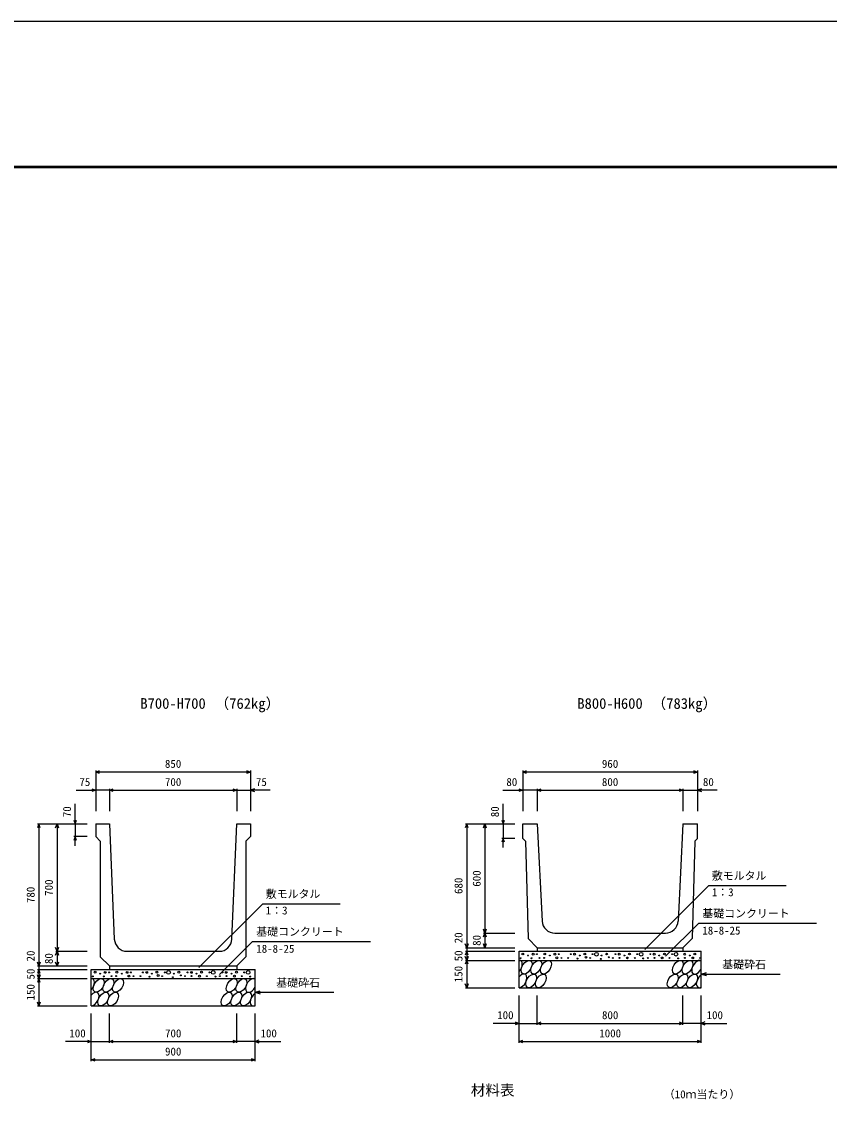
# Model space of a CAD drawing. Units: millimetres, scale not verified. Extents: x -33600 to 33600, y -11880 to 11880.
# Drawn here: x 19736 to 24173, y 5953 to 11880 of the extents above; entities that cross this region are included whole.
import ezdxf
from ezdxf.enums import TextEntityAlignment as Align

# ---------------------------------------------------------------- set-up
doc = ezdxf.new("R2010")
doc.units = ezdxf.units.MM
doc.header["$LTSCALE"] = 40
for name, color, linetype, lineweight in [('0-0_DIM', 7, 'Continuous', 25), ('0-1_Defpoints', 5, 'Continuous', 25), ('0-2_HATCH', 6, 'Continuous', 25), ('0-5_OUTLINE', 3, 'Continuous', 25), ('0-6_TXT', 7, 'Continuous', 25), ('0-7_WAKU', 3, 'Continuous', 25)]:
    doc.layers.add(name, color=color, linetype=linetype, lineweight=lineweight)
doc.styles.add('ＭＳ ゴシック', font='')
doc.styles.get('ＭＳ ゴシック').set_extended_font_data('MS Gothic')

msp = doc.modelspace()

# ---------------------------------------------------------------- linework, layer by layer
at = {"layer": '0-0_DIM'}
for p, q in [((20143.16, 7764.33), (20143.16, 7541.83)), ((20993.16, 7756.83), (20143.16, 7756.83)), ((20993.16, 7764.33), (20993.16, 7541.83)), ((22488.16, 7764.33), (22488.16, 7541.83)), ((23448.16, 7756.83), (22488.16, 7756.83)), ((23448.16, 7764.33), (23448.16, 7541.83)), ((20034.78, 7656.83), (20143.16, 7656.83)), ((20218.16, 7656.83), (20143.16, 7656.83)), ((20218.16, 7664.33), (20218.16, 7541.83)), ((20218.16, 7656.83), (20918.16, 7656.83)), ((20918.16, 7664.33), (20918.16, 7541.83)), ((20918.16, 7656.83), (20993.16, 7656.83)), ((21101.53, 7656.83), (20993.16, 7656.83)), ((22379.78, 7656.83), (22488.16, 7656.83)), ((22568.16, 7656.83), (22488.16, 7656.83)), ((22568.16, 7664.33), (22568.16, 7541.83)), ((22568.16, 7656.83), (23368.16, 7656.83)), ((23368.16, 7664.33), (23368.16, 7541.83)), ((23368.16, 7656.83), (23448.16, 7656.83)), ((23556.53, 7656.83), (23448.16, 7656.83)), ((20030.66, 7471.83), (20030.66, 7582.1)), ((22380.66, 7471.83), (22380.66, 7582.1)), ((19823.16, 7471.83), (20095.66, 7471.83)), ((19830.66, 7471.83), (19830.66, 6691.83)), ((19930.66, 7471.83), (19930.66, 6771.83)), ((20030.66, 7471.83), (20030.66, 7401.83)), ((22173.16, 7471.83), (22445.66, 7471.83)), ((22180.66, 7471.83), (22180.66, 6791.83)), ((22280.66, 7471.83), (22280.66, 6871.83)), ((22380.66, 7471.83), (22380.66, 7391.83)), ((20095.66, 7401.83), (20023.16, 7401.83)), ((20030.66, 7351.83), (20030.66, 7401.83)), ((22445.66, 7391.83), (22373.16, 7391.83)), ((22380.66, 7341.83), (22380.66, 7391.83)), ((23510.05, 7133.02), (23159.42, 6782.39)), ((23510.05, 7133.02), (23935.35, 7133.02)), ((21060.05, 7033.02), (20709.42, 6682.39)), ((21060.05, 7033.02), (21485.35, 7033.02)), ((23454.78, 6925.76), (23273.33, 6744.31)), ((23454.78, 6925.76), (24101.66, 6925.76)), ((21004.78, 6825.76), (20823.33, 6644.31)), ((21004.78, 6825.76), (21651.66, 6825.76)), ((22273.16, 6871.83), (22445.66, 6871.83)), ((22280.66, 6871.83), (22280.66, 6791.83)), ((19923.16, 6771.83), (20095.66, 6771.83)), ((19930.66, 6771.83), (19930.66, 6691.83)), ((22173.16, 6791.83), (22445.66, 6791.83)), ((22173.16, 6771.83), (22445.66, 6771.83)), ((22173.16, 6721.83), (22445.66, 6721.83)), ((22180.66, 6721.83), (22180.66, 6571.83)), ((19823.16, 6691.83), (20095.66, 6691.83)), ((19823.16, 6671.83), (20095.66, 6671.83)), ((23468.16, 6646.83), (23497.13, 6654.59)), ((23468.16, 6646.83), (23901.47, 6646.83)), ((23468.16, 6646.83), (23497.13, 6639.06)), ((19823.16, 6621.83), (20095.66, 6621.83)), ((19830.66, 6621.83), (19830.66, 6471.83)), ((21018.16, 6546.83), (21047.13, 6554.59)), ((21018.16, 6546.83), (21451.47, 6546.83)), ((21018.16, 6546.83), (21047.13, 6539.06)), ((22173.16, 6571.83), (22445.66, 6571.83)), ((22468.16, 6268.4), (22468.16, 6529.76)), ((22568.16, 6368.4), (22568.16, 6529.76)), ((23368.16, 6368.4), (23368.16, 6529.76)), ((23468.16, 6268.4), (23468.16, 6529.76)), ((19823.16, 6471.83), (20095.66, 6471.83)), ((20118.16, 6168.4), (20118.16, 6429.76)), ((20218.16, 6268.4), (20218.16, 6429.76)), ((20918.16, 6268.4), (20918.16, 6429.76)), ((21018.16, 6168.4), (21018.16, 6429.76)), ((22468.16, 6375.9), (22326.36, 6375.9)), ((22468.16, 6375.9), (22568.16, 6375.9)), ((22568.16, 6375.9), (23368.16, 6375.9)), ((23468.16, 6375.9), (23368.16, 6375.9)), ((23468.16, 6375.9), (23609.95, 6375.9)), ((20118.16, 6275.9), (19976.36, 6275.9)), ((20118.16, 6275.9), (20218.16, 6275.9)), ((20218.16, 6275.9), (20918.16, 6275.9)), ((21018.16, 6275.9), (20918.16, 6275.9)), ((21018.16, 6275.9), (21159.95, 6275.9)), ((22468.16, 6275.9), (23468.16, 6275.9)), ((20118.16, 6175.9), (21018.16, 6175.9))]:
    msp.add_line(p, q, dxfattribs=at)
for points in [[(20164.3, 7749.13), (20143.16, 7756.83), (20164.3, 7764.52)], [(20972.01, 7764.52), (20993.16, 7756.83), (20972.01, 7749.13)], [(22509.3, 7749.13), (22488.16, 7756.83), (22509.3, 7764.52)], [(23427.01, 7764.52), (23448.16, 7756.83), (23427.01, 7749.13)], [(20122.01, 7664.52), (20143.16, 7656.83), (20122.01, 7649.13)], [(20239.3, 7649.13), (20218.16, 7656.83), (20239.3, 7664.52)], [(20897.01, 7664.52), (20918.16, 7656.83), (20897.01, 7649.13)], [(21014.3, 7664.52), (20993.16, 7656.83), (21014.3, 7649.13)], [(22467.01, 7664.52), (22488.16, 7656.83), (22467.01, 7649.13)], [(22589.3, 7649.13), (22568.16, 7656.83), (22589.3, 7664.52)], [(23347.01, 7664.52), (23368.16, 7656.83), (23347.01, 7649.13)], [(23469.3, 7664.52), (23448.16, 7656.83), (23469.3, 7649.13)], [(19838.35, 7450.68), (19830.66, 7471.83), (19822.96, 7450.68)], [(19922.96, 7450.68), (19930.66, 7471.83), (19938.35, 7450.68)], [(20022.96, 7492.97), (20030.66, 7471.83), (20038.35, 7492.97)], [(22188.35, 7450.68), (22180.66, 7471.83), (22172.96, 7450.68)], [(22272.96, 7450.68), (22280.66, 7471.83), (22288.35, 7450.68)], [(22372.96, 7492.97), (22380.66, 7471.83), (22388.35, 7492.97)], [(20038.35, 7380.68), (20030.66, 7401.83), (20022.96, 7380.68)], [(22388.35, 7370.68), (22380.66, 7391.83), (22372.96, 7370.68)], [(22288.35, 6892.97), (22280.66, 6871.83), (22272.96, 6892.97)], [(22272.96, 6850.68), (22280.66, 6871.83), (22288.35, 6850.68)], [(19938.35, 6792.97), (19930.66, 6771.83), (19922.96, 6792.97)], [(19922.96, 6750.68), (19930.66, 6771.83), (19938.35, 6750.68)], [(22188.35, 6812.97), (22180.66, 6791.83), (22172.96, 6812.97)], [(22188.35, 6750.68), (22180.66, 6771.83), (22172.96, 6750.68)], [(22180.66, 6791.83), (22180.66, 6771.83), (22180.66, 6721.83)], [(22288.35, 6812.97), (22280.66, 6791.83), (22272.96, 6812.97)], [(19838.35, 6712.97), (19830.66, 6691.83), (19822.96, 6712.97)], [(19938.35, 6712.97), (19930.66, 6691.83), (19922.96, 6712.97)], [(22188.35, 6742.97), (22180.66, 6721.83), (22172.96, 6742.97)], [(22188.35, 6700.68), (22180.66, 6721.83), (22172.96, 6700.68)], [(19838.35, 6650.68), (19830.66, 6671.83), (19822.96, 6650.68)], [(19838.35, 6642.97), (19830.66, 6621.83), (19822.96, 6642.97)], [(19830.66, 6691.83), (19830.66, 6671.83), (19830.66, 6621.83)], [(19838.35, 6600.68), (19830.66, 6621.83), (19822.96, 6600.68)], [(22188.35, 6592.97), (22180.66, 6571.83), (22172.96, 6592.97)], [(19838.35, 6492.97), (19830.66, 6471.83), (19822.96, 6492.97)], [(22447.01, 6383.59), (22468.16, 6375.9), (22447.01, 6368.2)], [(22589.3, 6368.2), (22568.16, 6375.9), (22589.3, 6383.59)], [(23347.01, 6383.59), (23368.16, 6375.9), (23347.01, 6368.2)], [(23489.3, 6383.59), (23468.16, 6375.9), (23489.3, 6368.2)], [(20097.01, 6283.59), (20118.16, 6275.9), (20097.01, 6268.2)], [(20239.3, 6268.2), (20218.16, 6275.9), (20239.3, 6283.59)], [(20897.01, 6283.59), (20918.16, 6275.9), (20897.01, 6268.2)], [(21039.3, 6283.59), (21018.16, 6275.9), (21039.3, 6268.2)], [(22489.3, 6268.2), (22468.16, 6275.9), (22489.3, 6283.59)], [(23447.01, 6283.59), (23468.16, 6275.9), (23447.01, 6268.2)], [(20139.3, 6168.2), (20118.16, 6175.9), (20139.3, 6183.59)], [(20997.01, 6183.59), (21018.16, 6175.9), (20997.01, 6168.2)]]:
    msp.add_lwpolyline(points, dxfattribs=at)
at = {"layer": '0-1_Defpoints'}
msp.add_lwpolyline([(0, -11880), (33600, -11880), (33600, 11880), (0, 11880)], close=True, dxfattribs=at)
at = {"layer": '0-2_HATCH'}
for centre, radius in [((22489.24, 6756.93), 5), ((22545.32, 6756.05), 5), ((22566.35, 6756.05), 2.5), ((22609.24, 6756.93), 5), ((22665.32, 6756.05), 5), ((22686.35, 6756.05), 2.5), ((22752.2, 6756.05), 2.5), ((22773.23, 6756.05), 5), ((22829.31, 6756.93), 5), ((22872.2, 6756.05), 2.5), ((22893.23, 6756.05), 10), ((22949.31, 6756.93), 5), ((22997.43, 6756.05), 2.5), ((23018.46, 6756.05), 5), ((23074.53, 6756.93), 5), ((23117.43, 6756.05), 2.5), ((23138.46, 6756.05), 10), ((23189.12, 6756.05), 2.5), ((23210.15, 6756.05), 5), ((23266.22, 6756.93), 5), ((23309.12, 6756.05), 2.5), ((23330.15, 6756.05), 10), ((23377.75, 6756.05), 5), ((23433.83, 6756.93), 5), ((22476.82, 6734.13), 2.5), ((22517.28, 6749.05), 2.5), ((22536.8, 6733.78), 2.5), ((22580.37, 6735.04), 2.5), ((22605.31, 6735.72), 2.5), ((22637.28, 6749.05), 2.5), ((22675.4, 6735.72), 5), ((22700.37, 6735.04), 2.5), ((22738.18, 6735.04), 2.5), ((22788.35, 6732.01), 2.5), ((22801.27, 6749.05), 2.5), ((22835.73, 6739.2), 5), ((22858.18, 6735.04), 2.5), ((22916.71, 6729.77), 2.5), ((22921.27, 6749.05), 2.5), ((22960.65, 6739.36), 2.5), ((22983.41, 6735.04), 2.5), ((23019.76, 6735.71), 2.5), ((23046.49, 6749.05), 2.5), ((23062.82, 6735.47), 5), ((23103.41, 6735.04), 2.5), ((23150.42, 6732.97), 2.5), ((23175.1, 6735.04), 2.5), ((23211.45, 6735.71), 2.5), ((23238.18, 6749.05), 2.5), ((23254.51, 6735.47), 5), ((23295.1, 6735.04), 2.5), ((23342.1, 6732.97), 2.5), ((23379.06, 6735.71), 2.5), ((23405.79, 6749.05), 2.5), ((23422.11, 6735.47), 5), ((23462.7, 6735.04), 2.5), ((20139.24, 6656.93), 5), ((20167.28, 6649.05), 2.5), ((20195.32, 6656.05), 5), ((20216.35, 6656.05), 2.5), ((20259.24, 6656.93), 5), ((20287.28, 6649.05), 2.5), ((20315.32, 6656.05), 5), ((20325.4, 6635.72), 5), ((20336.35, 6656.05), 2.5), ((20402.2, 6656.05), 2.5), ((20423.23, 6656.05), 5), ((20451.27, 6649.05), 2.5), ((20479.31, 6656.93), 5), ((20485.73, 6639.2), 5), ((20522.2, 6656.05), 2.5), ((20543.23, 6656.05), 10), ((20571.27, 6649.05), 2.5), ((20599.31, 6656.93), 5), ((20610.65, 6639.36), 2.5), ((20647.43, 6656.05), 2.5), ((20668.46, 6656.05), 5), ((20696.49, 6649.05), 2.5), ((20712.82, 6635.47), 5), ((20724.53, 6656.93), 5), ((20767.43, 6656.05), 2.5), ((20788.46, 6656.05), 10), ((20839.12, 6656.05), 2.5), ((20860.15, 6656.05), 5), ((20888.18, 6649.05), 2.5), ((20904.51, 6635.47), 5), ((20916.22, 6656.93), 5), ((20959.12, 6656.05), 2.5), ((20980.15, 6656.05), 10), ((20126.82, 6634.13), 2.5), ((20186.8, 6633.78), 2.5), ((20230.37, 6635.04), 2.5), ((20255.31, 6635.72), 2.5), ((20350.37, 6635.04), 2.5), ((20388.18, 6635.04), 2.5), ((20438.35, 6632.01), 2.5), ((20508.18, 6635.04), 2.5), ((20566.71, 6629.77), 2.5), ((20633.41, 6635.04), 2.5), ((20669.76, 6635.71), 2.5), ((20753.41, 6635.04), 2.5), ((20800.42, 6632.97), 2.5), ((20825.1, 6635.04), 2.5), ((20861.45, 6635.71), 2.5), ((20945.1, 6635.04), 2.5), ((20992.1, 6632.97), 2.5)]:
    msp.add_circle(centre, radius, dxfattribs=at)
for centre, start_param, end_param in [((22456.19, 6684.33), 4.3711174, 6.6890199), ((23446.34, 6684.33), 6.2831853, 11.0601374), ((22481.51, 6609.33), 3.4964223, 7.563715), ((23471.66, 6609.33), 0.9351899, 3.8417621), ((20106.19, 6584.33), 4.3711174, 6.6890199), ((20996.34, 6584.33), 6.2831853, 11.0601374), ((20131.51, 6509.33), 3.4964223, 7.563715), ((21021.66, 6509.33), 0.9351899, 3.8417621)]:
    msp.add_ellipse(centre, major_axis=(21.82, 35.31), ratio=0.5792, start_param=start_param, end_param=end_param, dxfattribs=at)
for centre in [(22509.4, 6684.33), (22562.61, 6684.33), (22615.83, 6684.33), (23339.91, 6684.33), (23393.12, 6684.33), (22534.72, 6609.33), (22587.94, 6609.33), (23312.02, 6609.33), (23365.23, 6609.33), (23418.45, 6609.33), (20159.4, 6584.33), (20212.61, 6584.33), (20265.83, 6584.33), (20889.91, 6584.33), (20943.12, 6584.33), (20184.72, 6509.33), (20237.94, 6509.33), (20862.02, 6509.33), (20915.23, 6509.33), (20968.45, 6509.33)]:
    msp.add_ellipse(centre, major_axis=(21.82, 35.31), ratio=0.5792, dxfattribs=at)
at = {"layer": '0-5_OUTLINE'}
for p, q in [((20143.16, 7471.83), (20143.16, 7401.83)), ((20891.03, 6838.83), (20918.16, 7471.83)), ((22488.16, 7471.83), (22568.16, 7471.83)), ((22488.16, 7391.83), (22488.16, 7471.83)), ((22568.16, 7471.83), (22594.83, 6938.33)), ((23368.16, 7471.83), (23341.48, 6938.33)), ((23368.16, 7471.83), (23448.16, 7471.83)), ((23448.16, 7391.83), (23448.16, 7471.83)), ((20143.16, 7401.83), (20168.16, 7376.83)), ((20168.16, 7376.83), (20168.16, 6741.83)), ((20968.16, 7376.83), (20968.16, 6741.83)), ((22503.16, 7376.83), (22488.16, 7391.83)), ((22503.16, 7376.83), (22518.16, 6841.83)), ((22568.16, 6791.83), (22518.16, 6841.83)), ((22664.74, 6871.83), (23271.57, 6871.83)), ((23368.16, 6791.83), (23418.16, 6841.83)), ((20315.22, 6771.83), (20821.09, 6771.83)), ((22468.16, 6771.83), (23468.16, 6771.83)), ((22468.16, 6571.83), (22468.16, 6771.83)), ((22568.16, 6791.83), (23368.16, 6791.83)), ((22568.16, 6791.83), (22568.16, 6771.83)), ((23368.16, 6791.83), (23368.16, 6771.83)), ((23468.16, 6571.83), (23468.16, 6771.83)), ((20218.16, 6691.83), (20168.16, 6741.83)), ((20918.16, 6691.83), (20968.16, 6741.83)), ((22468.16, 6721.83), (23468.16, 6721.83)), ((20118.16, 6671.83), (21018.16, 6671.83)), ((20118.16, 6471.83), (20118.16, 6671.83)), ((20218.16, 6691.83), (20918.16, 6691.83)), ((20218.16, 6691.83), (20218.16, 6671.83)), ((20918.16, 6691.83), (20918.16, 6671.83)), ((21018.16, 6471.83), (21018.16, 6671.83)), ((20118.16, 6621.83), (21018.16, 6621.83)), ((22468.16, 6571.83), (23468.16, 6571.83)), ((20118.16, 6471.83), (21018.16, 6471.83))]:
    msp.add_line(p, q, dxfattribs=at)
for points in [[(20143.16, 7471.83), (20218.16, 7471.83), (20245.28, 6838.83)], [(20918.16, 7471.83), (20993.16, 7471.83), (20993.16, 7401.83), (20968.16, 7376.83)], [(23448.16, 7391.83), (23433.16, 7376.83), (23418.16, 6841.83)]]:
    msp.add_lwpolyline(points, dxfattribs=at)
for centre, start, end in [((22664.74, 6941.83), 182.86241, 270), ((23271.57, 6941.83), 270, 357.13759), ((20315.22, 6841.83), 182.45403, 270), ((20821.09, 6841.83), 270, 357.54597)]:
    msp.add_arc(centre, 70, start, end, dxfattribs=at)
at = {"layer": '0-7_WAKU', "lineweight": 50}
msp.add_lwpolyline([(800, -11080), (32800, -11080), (32800, 11080), (800, 11080)], close=True, dxfattribs=at)

# ---------------------------------------------------------------- texts
at = {"layer": '0-0_DIM', "style": 'ＭＳ ゴシック'}
for s, p in [('850', (20523.16, 7766.83)), ('960', (22923.16, 7766.83)), ('75', (20053.32, 7666.83)), ('700', (20523.16, 7666.83)), ('75', (21023, 7666.83)), ('80', (22398.32, 7666.83)), ('800', (22923.16, 7666.83)), ('80', (23478, 7666.83)), ('敷モルタル', (23526.79, 7151.76)), ('敷モルタル', (21076.79, 7051.76)), ('1：3', (23526.79, 7061.07)), ('1：3', (21076.79, 6961.07)), ('基礎コンクリート', (23474.78, 6944.5)), ('基礎コンクリート', (21024.78, 6844.5)), ('18-8-25', (23474.78, 6850.68)), ('18-8-25', (21024.78, 6750.68)), ('基礎砕石', (23584.48, 6664)), ('基礎砕石', (21134.48, 6564)), ('100', (22348.16, 6385.9)), ('800', (22923.69, 6385.9)), ('100', (23498.16, 6385.9)), ('100', (19998.16, 6285.9)), ('700', (20523.69, 6285.9)), ('100', (21048.16, 6285.9)), ('1000', (22908.69, 6285.9)), ('900', (20523.69, 6185.9))]:
    msp.add_text(s, height=43.99, dxfattribs=at).set_placement(p, align=Align.BOTTOM_LEFT)
for s, p in [('70', (20020.66, 7508.75)), ('80', (22370.66, 7508.75)), ('680', (22170.66, 7086.83)), ('600', (22270.66, 7126.83)), ('780', (19820.66, 7036.83)), ('700', (19920.66, 7076.83)), ('20', (22170.66, 6816.14)), ('80', (22270.66, 6801.83)), ('20', (19820.66, 6716.14)), ('80', (19920.66, 6701.83)), ('50', (22170.66, 6716.83)), ('50', (19820.66, 6616.83)), ('150', (22170.66, 6601.83)), ('150', (19820.66, 6501.83))]:
    msp.add_text(s, height=43.99, rotation=90, dxfattribs=at).set_placement(p, align=Align.BOTTOM_LEFT)
at = {"layer": '0-6_TXT', "style": 'ＭＳ ゴシック'}
for s, height, p in [('B700-H700', 58.65, (20388.16, 8086.5)), ('（762kg）', 58.65, (20796.53, 8086.5)), ('B800-H600', 58.65, (22788.16, 8086.5)), ('（783kg）', 58.65, (23196.53, 8086.5)), ('材料表', 58.65, (22203.16, 5961.95)), ('（10ｍ当たり）', 43.99, (23263.15, 5950.95))]:
    msp.add_text(s, height=height, dxfattribs=at).set_placement(p, align=Align.BOTTOM_LEFT)

doc.saveas('drawing.dxf')
